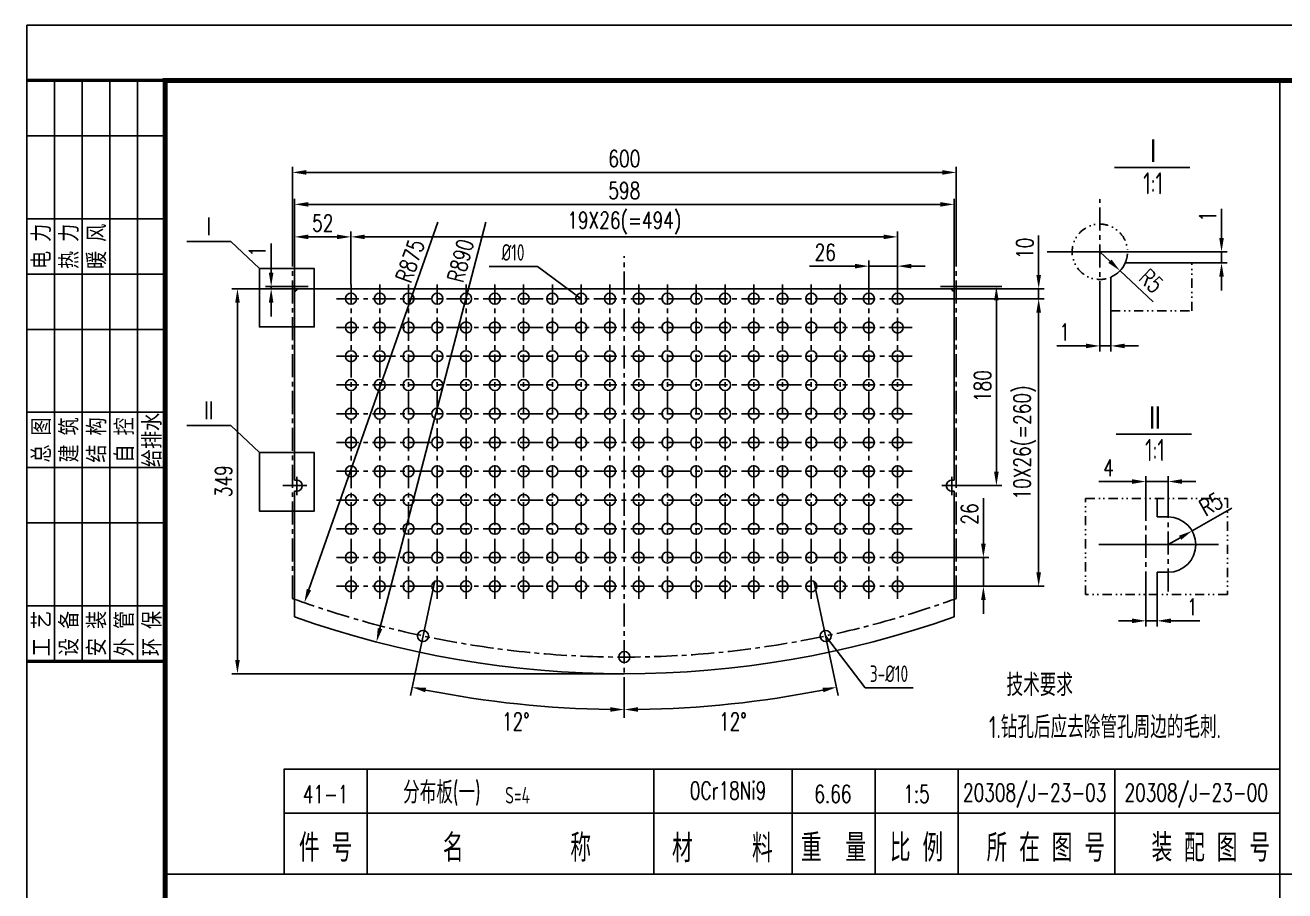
# Model space of a CAD drawing. Extents: x -28112 to -2231, y -2720 to 15724.
# Drawn here: x -28112 to -24697, y 3842 to 6190 of the extents above; entities that cross this region are included whole.
import ezdxf
from ezdxf.enums import TextEntityAlignment as Align

# ---------------------------------------------------------------- set-up
doc = ezdxf.new("R2010")
doc.units = 0
doc.header["$LTSCALE"] = 250
doc.header["$MEASUREMENT"] = 0
doc.linetypes.add('CENTER', pattern=[2, 1.25, -0.25, 0.25, -0.25])
doc.linetypes.add('DIVIDE', pattern=[1.25, 0.5, -0.25, 0, -0.25, 0, -0.25])
doc.layers.get('0').update_dxf_attribs({"linetype": 'CONTINUOUS'})
doc.layers.get('DEFPOINTS').update_dxf_attribs({"linetype": 'CONTINUOUS'})
doc.layers.add('1', color=7, linetype='CONTINUOUS')
doc.layers.add('2', color=1, linetype='CONTINUOUS')
doc.styles.add('HZ', font='isocp.shx', dxfattribs={"width": 0.75, "bigfont": 'hztxt.shx'})
doc.styles.add('HZ1', font='romans.shx', dxfattribs={"width": 0.7, "bigfont": 'hz1.shx'})
doc.styles.get("Standard").update_dxf_attribs({"font": 'txt.shx', "width": 0.75})
doc.styles.add('STYLE1', font='SimSun.ttf', dxfattribs={"width": 0.8})
doc.dimstyles.new('STANDARD$0', dxfattribs={"dimscale": 15, "dimtxt": 3, "dimasz": 2.5, "dimexe": 1, "dimexo": 0, "dimgap": 1, "dimtad": 1, "dimdec": 0, "dimzin": 0, "dimdsep": 46, "dimtxsty": 'Standard', "dimcen": 0.09, "dimclrd": 7, "dimclre": 7, "dimclrt": 7, "dimadec": 0, "dimazin": 0, "dimtfac": 1, "dimtdec": 0, "dimtmove": 0, "dimatfit": 2, "dimfxl": 0, "dimtolj": 1, "dimtzin": 0, "dimarcsym": 0})
doc.dimstyles.new('STANDARD$2', dxfattribs={"dimscale": 15, "dimtxt": 3.2, "dimasz": 2.5, "dimexe": 1.5, "dimexo": 0, "dimgap": 1.2, "dimtad": 2, "dimtih": 1, "dimtoh": 1, "dimdec": 0, "dimzin": 0, "dimdsep": 46, "dimtxsty": 'HZ1', "dimcen": 0, "dimclrd": 7, "dimclre": 7, "dimclrt": 7, "dimadec": 0, "dimazin": 0, "dimtfac": 1.6, "dimtdec": 0, "dimtmove": 0, "dimatfit": 0, "dimfxl": 0, "dimtolj": 1, "dimtzin": 0, "dimarcsym": 0})
doc.dimstyles.new('STANDARD$4', dxfattribs={"dimscale": 15, "dimtxt": 3, "dimasz": 2.5, "dimexe": 1, "dimexo": 0, "dimgap": 1, "dimtad": 1, "dimdec": 0, "dimzin": 0, "dimdsep": 46, "dimtxsty": 'Standard', "dimcen": 0.09, "dimclrd": 7, "dimclre": 7, "dimclrt": 7, "dimadec": 0, "dimazin": 0, "dimtfac": 1, "dimtdec": 0, "dimtmove": 0, "dimatfit": 2, "dimfxl": 0, "dimtolj": 1, "dimtzin": 0, "dimarcsym": 0})

# ---------------------------------------------------------------- blocks, each defined once
blk = doc.blocks.new('TJ4')
for p, q in [((-2000, -10500), (-2000, 0)), ((-1500, -10500), (-1500, 0)), ((-1000, -10500), (-1000, 0)), ((-500, -10500), (-500, 0)), ((0, -1000), (-2500, -1000)), ((0, -2500), (-2500, -2500)), ((0, -3500), (-2500, -3500)), ((0, -4500), (-2500, -4500)), ((0, -6000), (-2500, -6000)), ((0, -7000), (-2500, -7000)), ((0, -8000), (-2500, -8000)), ((0, -9500), (-2500, -9500))]:
    blk.add_line(p, q)
at = {"const_width": 60}
for points in [[(0, 0), (-2500, 0)], [(0, -10500), (-2500, -10500)]]:
    blk.add_lwpolyline(points, dxfattribs=at)
at = {"style": 'STYLE1', "width": 0.8}
for s, p in [('电 力', (-2250, -3000)), ('热 力', (-1750, -3000)), ('暖 风', (-1250, -3000)), ('总 图', (-2250, -6500)), ('建 筑', (-1750, -6500)), ('结 构', (-1250, -6500)), ('自 控', (-750, -6500)), ('给排水', (-250, -6500)), ('工 艺', (-2250, -10000)), ('设 备', (-1750, -10000)), ('安 装', (-1250, -10000)), ('外 管', (-750, -10000)), ('环 保', (-250, -10000))]:
    blk.add_text(s, height=300, rotation=90, dxfattribs=at).set_placement(p, align=Align.MIDDLE)
blk = doc.blocks.new('*D244')
at = {"color": 7, "linetype": 'ByBlock'}
for p, q in [((-17934.2, 882.6), (-18111.8, 882.6)), ((-18096.8, -123.9), (-18096.8, 845.1)), ((-17047.9, -161.4), (-18111.8, -161.4))]:
    blk.add_line(p, q, dxfattribs=at)
for points in [[(-18103, 845.1), (-18090.5, 845.1), (-18096.8, 882.6)], [(-18103, -123.9), (-18090.5, -123.9), (-18096.8, -161.4)]]:
    blk.add_solid(points, dxfattribs=at)
at = {"layer": 'DEFPOINTS', "color": 0, "linetype": 'ByBlock'}
for p in [(-18096.8, 882.6), (-17934.2, 882.6), (-17047.9, -161.4)]:
    blk.add_point(p, dxfattribs=at)
at = {"color": 7, "linetype": 'ByBlock', "insert": (-18134.3, 360.6), "char_height": 45, "attachment_point": 5, "rotation": 90}
blk.add_mtext('\\A1;349', dxfattribs=at)
blk = doc.blocks.new('*D245')
at = {"color": 7, "linetype": 'ByBlock'}
for p, q in [((-27321.9, 5442.7), (-27321.9, 5694.3)), ((-27284.4, 5679.3), (-25571.4, 5679.3)), ((-25533.9, 5442.7), (-25533.9, 5694.3))]:
    blk.add_line(p, q, dxfattribs=at)
for points in [[(-27284.4, 5685.5), (-27284.4, 5673), (-27321.9, 5679.3)], [(-25571.4, 5685.5), (-25571.4, 5673), (-25533.9, 5679.3)]]:
    blk.add_solid(points, dxfattribs=at)
at = {"layer": 'DEFPOINTS', "color": 0, "linetype": 'ByBlock'}
for p in [(-25533.9, 5679.3), (-27321.9, 5442.7), (-25533.9, 5442.7)]:
    blk.add_point(p, dxfattribs=at)
at = {"color": 7, "linetype": 'ByBlock', "insert": (-26427.9, 5716.8), "char_height": 45, "attachment_point": 5}
blk.add_mtext('\\A1;598', dxfattribs=at)
blk = doc.blocks.new('*D246')
at = {"color": 7, "linetype": 'ByBlock'}
for p, q in [((-27327.9, 5522.4), (-27327.9, 5781)), ((-25527.9, 5522.4), (-25527.9, 5781)), ((-27290.4, 5766), (-25565.4, 5766))]:
    blk.add_line(p, q, dxfattribs=at)
for points in [[(-27290.4, 5772.2), (-27290.4, 5759.7), (-27327.9, 5766)], [(-25565.4, 5772.2), (-25565.4, 5759.7), (-25527.9, 5766)]]:
    blk.add_solid(points, dxfattribs=at)
at = {"layer": 'DEFPOINTS', "color": 0, "linetype": 'ByBlock'}
for p in [(-25527.9, 5766), (-27327.9, 5522.4), (-25527.9, 5522.4)]:
    blk.add_point(p, dxfattribs=at)
at = {"color": 7, "linetype": 'ByBlock', "insert": (-26427.9, 5803.5), "char_height": 45, "attachment_point": 5}
blk.add_mtext('\\A1;600', dxfattribs=at)
blk = doc.blocks.new('*D247')
at = {"color": 7, "linetype": 'ByBlock'}
for p, q in [((-18005.4, 926.1), (-18005.4, 1004.9)), ((-17976.5, 888.6), (-18020.4, 888.6)), ((-18005.4, 882.6), (-18005.4, 888.6)), ((-17934.2, 882.6), (-18020.4, 882.6)), ((-18005.4, 845.1), (-18005.4, 807.6))]:
    blk.add_line(p, q, dxfattribs=at)
for points in [[(-18011.7, 926.1), (-17999.2, 926.1), (-18005.4, 888.6)], [(-18011.7, 845.1), (-17999.2, 845.1), (-18005.4, 882.6)]]:
    blk.add_solid(points, dxfattribs=at)
at = {"layer": 'DEFPOINTS', "color": 0, "linetype": 'ByBlock'}
for p in [(-18005.4, 888.6), (-17976.5, 888.6), (-17934.2, 882.6)]:
    blk.add_point(p, dxfattribs=at)
at = {"color": 7, "linetype": 'ByBlock', "insert": (-18042.9, 984.3), "char_height": 45, "attachment_point": 5, "rotation": 90}
blk.add_mtext('\\A1;1', dxfattribs=at)
blk = doc.blocks.new('*D248')
at = {"color": 7, "linetype": 'ByBlock'}
for p, q in [((-25364, 5512.7), (-25364, 5619.6)), ((-25601.2, 5475.2), (-25349, 5475.2)), ((-25364, 5448.2), (-25364, 5475.2)), ((-25707.4, 5448.2), (-25349, 5448.2)), ((-25364, 5410.7), (-25364, 5373.2))]:
    blk.add_line(p, q, dxfattribs=at)
for points in [[(-25370.2, 5512.7), (-25357.7, 5512.7), (-25364, 5475.2)], [(-25370.2, 5410.7), (-25357.7, 5410.7), (-25364, 5448.2)]]:
    blk.add_solid(points, dxfattribs=at)
at = {"layer": 'DEFPOINTS', "color": 0, "linetype": 'ByBlock'}
for p in [(-25601.2, 5475.2), (-25364, 5475.2), (-25707.4, 5448.2)]:
    blk.add_point(p, dxfattribs=at)
at = {"color": 7, "linetype": 'ByBlock', "insert": (-25401.5, 5584.9), "char_height": 45, "attachment_point": 5, "rotation": 90}
blk.add_mtext('\\A1;10', dxfattribs=at)
blk = doc.blocks.new('*D249')
at = {"color": 7, "linetype": 'ByBlock'}
for p, q in [((-25707.4, 5448.2), (-25349, 5448.2)), ((-25364, 5410.7), (-25364, 4705.7)), ((-25707.4, 4668.2), (-25349, 4668.2))]:
    blk.add_line(p, q, dxfattribs=at)
for points in [[(-25370.2, 5410.7), (-25357.7, 5410.7), (-25364, 5448.2)], [(-25370.2, 4705.7), (-25357.7, 4705.7), (-25364, 4668.2)]]:
    blk.add_solid(points, dxfattribs=at)
at = {"layer": 'DEFPOINTS', "color": 0, "linetype": 'ByBlock'}
for p in [(-25707.4, 5448.2), (-25707.4, 4668.2), (-25364, 4668.2)]:
    blk.add_point(p, dxfattribs=at)
at = {"color": 7, "linetype": 'ByBlock', "insert": (-25401.5, 5058.2), "char_height": 45, "attachment_point": 5, "rotation": 90}
blk.add_mtext('\\A1;10X26(=260)', dxfattribs=at)
blk = doc.blocks.new('*D250')
at = {"color": 7, "linetype": 'ByBlock'}
for p, q in [((-25454.3, 4758.9), (-25454.3, 4882.7)), ((-25647.9, 4721.4), (-25439.3, 4721.4)), ((-25454.3, 4643.4), (-25454.3, 4721.4)), ((-25647.9, 4643.4), (-25439.3, 4643.4)), ((-25454.3, 4605.9), (-25454.3, 4568.4))]:
    blk.add_line(p, q, dxfattribs=at)
for points in [[(-25460.5, 4758.9), (-25448, 4758.9), (-25454.3, 4721.4)], [(-25460.5, 4605.9), (-25448, 4605.9), (-25454.3, 4643.4)]]:
    blk.add_solid(points, dxfattribs=at)
at = {"layer": 'DEFPOINTS', "color": 0, "linetype": 'ByBlock'}
for p in [(-25647.9, 4721.4), (-25454.3, 4721.4), (-25647.9, 4643.4)]:
    blk.add_point(p, dxfattribs=at)
at = {"color": 7, "linetype": 'ByBlock', "insert": (-25491.8, 4839.6), "char_height": 45, "attachment_point": 5, "rotation": 90}
blk.add_mtext('\\A1;26', dxfattribs=at)
blk = doc.blocks.new('*D251')
at = {"color": 7, "linetype": 'ByBlock'}
for p, q in [((-27168.9, 5462.4), (-27168.9, 5606.1)), ((-25687, 5462.4), (-25687, 5606.1)), ((-27131.4, 5591.1), (-25724.5, 5591.1))]:
    blk.add_line(p, q, dxfattribs=at)
for points in [[(-27131.4, 5597.4), (-27131.4, 5584.9), (-27168.9, 5591.1)], [(-25724.5, 5597.4), (-25724.5, 5584.9), (-25687, 5591.1)]]:
    blk.add_solid(points, dxfattribs=at)
at = {"layer": 'DEFPOINTS', "color": 0, "linetype": 'ByBlock'}
for p in [(-25687, 5591.1), (-27168.9, 5462.4), (-25687, 5462.4)]:
    blk.add_point(p, dxfattribs=at)
at = {"color": 7, "linetype": 'ByBlock', "insert": (-26427.9, 5628.6), "char_height": 45, "attachment_point": 5}
blk.add_mtext('\\A1;19X26(=494)', dxfattribs=at)
blk = doc.blocks.new('*D252')
at = {"color": 7, "linetype": 'ByBlock'}
for p, q in [((-16384.9, 894.6), (-16384.9, 958.9)), ((-16307.1, 894.6), (-16307.1, 958.9)), ((-16422.4, 943.9), (-16546.2, 943.9)), ((-16307.1, 943.9), (-16384.9, 943.9)), ((-16269.6, 943.9), (-16232.1, 943.9))]:
    blk.add_line(p, q, dxfattribs=at)
for points in [[(-16422.4, 950.2), (-16422.4, 937.7), (-16384.9, 943.9)], [(-16269.6, 950.2), (-16269.6, 937.7), (-16307.1, 943.9)]]:
    blk.add_solid(points, dxfattribs=at)
at = {"layer": 'DEFPOINTS', "color": 0, "linetype": 'ByBlock'}
for p in [(-16384.9, 943.9), (-16384.9, 894.6), (-16307.1, 894.6)]:
    blk.add_point(p, dxfattribs=at)
at = {"color": 7, "linetype": 'ByBlock', "insert": (-16503.1, 981.4), "char_height": 45, "attachment_point": 5}
blk.add_mtext('\\A1;26', dxfattribs=at)
blk = doc.blocks.new('*D253')
at = {"color": 7, "linetype": 'ByBlock'}
for p, q in [((-27321.9, 5442.7), (-27321.9, 5606.1)), ((-27168.9, 5462.4), (-27168.9, 5606.1)), ((-27206.4, 5591.1), (-27284.4, 5591.1))]:
    blk.add_line(p, q, dxfattribs=at)
for points in [[(-27284.4, 5597.4), (-27284.4, 5584.9), (-27321.9, 5591.1)], [(-27206.4, 5597.4), (-27206.4, 5584.9), (-27168.9, 5591.1)]]:
    blk.add_solid(points, dxfattribs=at)
at = {"layer": 'DEFPOINTS', "color": 0, "linetype": 'ByBlock'}
for p in [(-27321.9, 5591.1), (-27321.9, 5442.7), (-27168.9, 5462.4)]:
    blk.add_point(p, dxfattribs=at)
at = {"color": 7, "linetype": 'ByBlock', "insert": (-27245.4, 5628.6), "char_height": 45, "attachment_point": 5}
blk.add_mtext('\\A1;52', dxfattribs=at)
blk = doc.blocks.new('*D254')
at = {"color": 7, "linetype": 'ByBlock'}
for p, q in [((-17618, -173.4), (-17628, -220.2)), ((-17047.9, -233.4), (-17047.9, -281.2))]:
    blk.add_line(p, q, dxfattribs=at)
blk.add_arc((-17047.9, 2508.6), 2767.3, 258.7764, 269.2236, dxfattribs=at)
for points in [[(-17587.8, -211.9), (-17585.3, -199.6), (-17623.3, -198.2)], [(-17085.4, -252.2), (-17085.5, -264.7), (-17047.9, -258.7)]]:
    blk.add_solid(points, dxfattribs=at)
at = {"layer": 'DEFPOINTS', "color": 0, "linetype": 'ByBlock'}
for p in [(-17047.9, 971), (-17561.9, 90.6), (-17618, -173.4), (-17433.1, -231.7), (-17047.9, -233.4)]:
    blk.add_point(p, dxfattribs=at)
at = {"color": 7, "linetype": 'ByBlock', "insert": (-17342.2, -291.5), "char_height": 48, "attachment_point": 5, "style": 'HZ1'}
blk.add_mtext('\\A1;12°', dxfattribs=at)
blk = doc.blocks.new('*D255')
at = {"color": 7, "linetype": 'ByBlock'}
for p, q in [((-16477.8, -173.4), (-16467.9, -220.2)), ((-17047.9, -233.4), (-17047.9, -281.2))]:
    blk.add_line(p, q, dxfattribs=at)
blk.add_arc((-17047.9, 2508.6), 2767.3, 270.7764, 281.2236, dxfattribs=at)
for points in [[(-16510.6, -199.6), (-16508.1, -211.9), (-16472.6, -198.2)], [(-17010.4, -264.7), (-17010.5, -252.2), (-17047.9, -258.7)]]:
    blk.add_solid(points, dxfattribs=at)
at = {"layer": 'DEFPOINTS', "color": 0, "linetype": 'ByBlock'}
for p in [(-17047.9, 971), (-16534, 90.6), (-16477.8, -173.4), (-17047.9, -233.4), (-16854.9, -251.9)]:
    blk.add_point(p, dxfattribs=at)
at = {"color": 7, "linetype": 'ByBlock', "insert": (-16753.6, -291.5), "char_height": 48, "attachment_point": 5, "style": 'HZ1'}
blk.add_mtext('\\A1;12°', dxfattribs=at)
blk = doc.blocks.new('*D256')
at = {"color": 7, "linetype": 'ByBlock'}
for p, q in [((-17947.9, -1304.2), (-17947.9, -1432)), ((-17917.9, -1322.2), (-17917.9, -1432)), ((-17985.4, -1417), (-18064.2, -1417)), ((-17917.9, -1417), (-17947.9, -1417)), ((-17880.4, -1417), (-17842.9, -1417))]:
    blk.add_line(p, q, dxfattribs=at)
for points in [[(-17985.4, -1410.8), (-17985.4, -1423.3), (-17947.9, -1417)], [(-17880.4, -1410.8), (-17880.4, -1423.3), (-17917.9, -1417)]]:
    blk.add_solid(points, dxfattribs=at)
at = {"layer": 'DEFPOINTS', "color": 0, "linetype": 'ByBlock'}
for p in [(-17947.9, -1304.2), (-17917.9, -1322.2), (-17947.9, -1417)]:
    blk.add_point(p, dxfattribs=at)
at = {"color": 7, "linetype": 'ByBlock', "insert": (-18043.6, -1379.5), "char_height": 45, "attachment_point": 5}
blk.add_mtext('\\A1;1', dxfattribs=at)
blk = doc.blocks.new('*D257')
at = {"color": 7, "linetype": 'ByBlock'}
for p, q in [((-17618.1, -1124.2), (-17618.1, -1045.5)), ((-17805.4, -1161.7), (-17603.1, -1161.7)), ((-17698.5, -1191.7), (-17603.1, -1191.7)), ((-17618.1, -1191.7), (-17618.1, -1161.7)), ((-17618.1, -1229.2), (-17618.1, -1266.7))]:
    blk.add_line(p, q, dxfattribs=at)
for points in [[(-17624.4, -1124.2), (-17611.9, -1124.2), (-17618.1, -1161.7)], [(-17624.4, -1229.2), (-17611.9, -1229.2), (-17618.1, -1191.7)]]:
    blk.add_solid(points, dxfattribs=at)
at = {"layer": 'DEFPOINTS', "color": 0, "linetype": 'ByBlock'}
for p in [(-17805.4, -1161.7), (-17698.5, -1191.7), (-17618.1, -1161.7)]:
    blk.add_point(p, dxfattribs=at)
at = {"color": 7, "linetype": 'ByBlock', "insert": (-17655.6, -1066.1), "char_height": 45, "attachment_point": 5, "rotation": 90}
blk.add_mtext('\\A1;1', dxfattribs=at)
blk = doc.blocks.new('*D258')
at = {"color": 7, "linetype": 'ByBlock'}
for p, q in [((-17947.9, -1161.7), (-17920.6, -1187.4)), ((-17893.3, -1213.1), (-17803.1, -1297.8))]:
    blk.add_line(p, q, dxfattribs=at)
blk.add_solid([(-17916.3, -1182.8), (-17924.9, -1191.9), (-17893.3, -1213.1)], dxfattribs=at)
at = {"layer": 'DEFPOINTS', "color": 0, "linetype": 'ByBlock'}
for p in [(-17947.9, -1161.7), (-17893.3, -1213.1)]:
    blk.add_point(p, dxfattribs=at)
at = {"color": 7, "linetype": 'ByBlock', "insert": (-17808.8, -1240.9), "char_height": 45, "attachment_point": 5, "rotation": 316.7851}
blk.add_mtext('\\A1;R5', dxfattribs=at)
blk = doc.blocks.new('*D259')
at = {"color": 7, "linetype": 'ByBlock'}
for p, q in [((-16651.5, -1368), (-16651.5, -1454.1)), ((-16621.5, -1368), (-16621.5, -1454.1)), ((-16689, -1439.1), (-16726.5, -1439.1)), ((-16651.5, -1439.1), (-16621.5, -1439.1)), ((-16584, -1439.1), (-16505.3, -1439.1))]:
    blk.add_line(p, q, dxfattribs=at)
for points in [[(-16689, -1432.8), (-16689, -1445.3), (-16651.5, -1439.1)], [(-16584, -1432.8), (-16584, -1445.3), (-16621.5, -1439.1)]]:
    blk.add_solid(points, dxfattribs=at)
at = {"layer": 'DEFPOINTS', "color": 0, "linetype": 'ByBlock'}
for p in [(-16651.5, -1368), (-16621.5, -1368), (-16621.5, -1439.1)]:
    blk.add_point(p, dxfattribs=at)
at = {"color": 7, "linetype": 'ByBlock', "insert": (-16525.9, -1401.6), "char_height": 45, "attachment_point": 5}
blk.add_mtext('\\A1;1', dxfattribs=at)
blk = doc.blocks.new('*D260')
at = {"color": 7, "linetype": 'ByBlock'}
for p, q in [((-16651.5, -1107.2), (-16651.5, -1046.3)), ((-16591.5, -1114.8), (-16591.5, -1046.3)), ((-16689, -1061.3), (-16779, -1061.3)), ((-16591.5, -1061.3), (-16651.5, -1061.3)), ((-16554, -1061.3), (-16516.5, -1061.3))]:
    blk.add_line(p, q, dxfattribs=at)
for points in [[(-16689, -1055), (-16689, -1067.5), (-16651.5, -1061.3)], [(-16554, -1055), (-16554, -1067.5), (-16591.5, -1061.3)]]:
    blk.add_solid(points, dxfattribs=at)
at = {"layer": 'DEFPOINTS', "color": 0, "linetype": 'ByBlock'}
for p in [(-16651.5, -1061.3), (-16651.5, -1107.2), (-16591.5, -1114.8)]:
    blk.add_point(p, dxfattribs=at)
at = {"color": 7, "linetype": 'ByBlock', "insert": (-16752.8, -1023.8), "char_height": 45, "attachment_point": 5}
blk.add_mtext('\\A1;4', dxfattribs=at)
blk = doc.blocks.new('*D261')
at = {"color": 7, "linetype": 'ByBlock'}
for p, q in [((-16526.4, -1195), (-16419, -1133.6)), ((-16591.5, -1232.3), (-16559, -1213.7))]:
    blk.add_line(p, q, dxfattribs=at)
blk.add_solid([(-16562.1, -1208.2), (-16555.8, -1219.1), (-16526.4, -1195)], dxfattribs=at)
at = {"layer": 'DEFPOINTS', "color": 0, "linetype": 'ByBlock'}
for p in [(-16526.4, -1195), (-16591.5, -1232.3)]:
    blk.add_point(p, dxfattribs=at)
at = {"color": 7, "linetype": 'ByBlock', "insert": (-16475, -1122.5), "char_height": 45, "attachment_point": 5, "rotation": 29.7759}
blk.add_mtext('\\A1;R5', dxfattribs=at)
blk = doc.blocks.new('*D269')
at = {"color": 7, "linetype": 'ByBlock'}
for p, q in [((-25558.9, 5481.2), (-25463.6, 5481.2)), ((-25478.6, 5443.7), (-25478.6, 4978.7)), ((-25561.8, 4941.2), (-25463.6, 4941.2))]:
    blk.add_line(p, q, dxfattribs=at)
for points in [[(-25484.9, 5443.7), (-25472.4, 5443.7), (-25478.6, 5481.2)], [(-25484.9, 4978.7), (-25472.4, 4978.7), (-25478.6, 4941.2)]]:
    blk.add_solid(points, dxfattribs=at)
at = {"layer": 'DEFPOINTS', "color": 0, "linetype": 'ByBlock'}
for p in [(-25558.9, 5481.2), (-25561.8, 4941.2), (-25478.6, 4941.2)]:
    blk.add_point(p, dxfattribs=at)
at = {"color": 7, "linetype": 'ByBlock', "insert": (-25516.1, 5211.2), "char_height": 45, "attachment_point": 5, "rotation": 90}
blk.add_mtext('\\A1;180', dxfattribs=at)

msp = doc.modelspace()

# ---------------------------------------------------------------- linework, layer by layer
for p, q in [((-28107.3, 6190.1), (-28107.3, -2719.9)), ((-15492.3, 6190.1), (-28107.3, 6190.1))]:
    msp.add_line(p, q)
at = {"color": 7, "linetype": 'ByBlock'}
for p, q in [((-26993.4, 5656.2), (-27342.5, 4659.1)), ((-26863.2, 5656.2), (-27149.9, 4553.5))]:
    msp.add_line(p, q, dxfattribs=at)
at = {"const_width": 13.5}
msp.add_lwpolyline([(-15642.3, -2569.9), (-15642.3, 6040.1), (-27732.3, 6040.1), (-27732.3, -2569.9)], dxfattribs=at)
at = {"color": 7, "linetype": 'ByBlock'}
for points in [[(-27348.4, 4661.2), (-27336.6, 4657), (-27354.9, 4623.7)], [(-27155.9, 4555), (-27143.8, 4551.9), (-27159.3, 4517.2)]]:
    msp.add_solid(points, dxfattribs=at)
at = {"layer": '1', "color": 1}
for p, q in [((-24709.8, 6040.1), (-24709.8, -2569.9)), ((-25129.3, 5545.5), (-24948.6, 5545.5)), ((-25168.1, 5414.9), (-25168.1, 5506.7)), ((-27381.4, 4956.2), (-27381.4, 5467.5)), ((-27373.7, 5475.2), (-25601.2, 5475.2)), ((-25593.4, 4956.2), (-25593.4, 5467.5)), ((-27381.4, 5406.2), (-27381.4, 4956.2)), ((-25593.4, 5406.2), (-25593.4, 4956.2)), ((-27381.4, 4956.2), (-27375.4, 4956.2)), ((-25593.4, 4956.2), (-25599.4, 4956.2)), ((-27381.4, 4585.4), (-27381.4, 4926.2)), ((-27381.4, 4926.2), (-27375.4, 4926.2)), ((-27381.4, 4926.2), (-27381.4, 4585.4)), ((-25593.4, 4926.2), (-25599.4, 4926.2)), ((-25593.4, 4926.2), (-25593.4, 4585.4)), ((-25593.4, 4585.4), (-25593.4, 4926.2)), ((-25043, 4856.3), (-25043, 4906.4)), ((-25043, 4906.4), (-25043, 4856.3)), ((-25043, 4856.3), (-25013, 4856.3)), ((-25043, 4706.3), (-25013, 4706.3)), ((-25043, 4706.3), (-25043, 4645.7)), ((-25043, 4645.7), (-25043, 4706.3)), ((-27732.3, 3887.6), (-18664.8, 3887.6))]:
    msp.add_line(p, q, dxfattribs=at)
at = {"layer": '1', "color": 0, "linetype": 'CENTER', "ltscale": 0.2}
for p, q in [((-25198.1, 5432.9), (-25198.1, 5718)), ((-27387.4, 4635.4), (-27387.4, 5547.2)), ((-26487.4, 4359.2), (-26487.4, 5563.6)), ((-25587.4, 4635.4), (-25587.4, 5547.2)), ((-27228.4, 4634.3), (-27228.4, 5487.2)), ((-27150.4, 4634.3), (-27150.4, 5487.2)), ((-27072.4, 4634.3), (-27072.4, 5487.2)), ((-26994.4, 4634.3), (-26994.4, 5487.2)), ((-26916.4, 4634.3), (-26916.4, 5487.2)), ((-26838.4, 4634.3), (-26838.4, 5487.2)), ((-26760.4, 4634.3), (-26760.4, 5487.2)), ((-26682.4, 4634.3), (-26682.4, 5487.2)), ((-26604.4, 4634.3), (-26604.4, 5487.2)), ((-26526.4, 4634.3), (-26526.4, 5487.2)), ((-26448.4, 4634.3), (-26448.4, 5487.2)), ((-26370.4, 4634.3), (-26370.4, 5487.2)), ((-26292.4, 4634.3), (-26292.4, 5487.2)), ((-26214.4, 4634.3), (-26214.4, 5487.2)), ((-26136.4, 4634.3), (-26136.4, 5487.2)), ((-26058.4, 4634.3), (-26058.4, 5487.2)), ((-25980.4, 4634.3), (-25980.4, 5487.2)), ((-25902.4, 4634.3), (-25902.4, 5487.2)), ((-25824.4, 4634.3), (-25824.4, 5487.2)), ((-25746.4, 4634.3), (-25746.4, 5487.2)), ((-25707.4, 5448.2), (-27267.4, 5448.2)), ((-25707.4, 5370.2), (-27267.4, 5370.2)), ((-25707.4, 5292.2), (-27267.4, 5292.2)), ((-25707.4, 5214.2), (-27267.4, 5214.2)), ((-25707.4, 5136.2), (-27267.4, 5136.2)), ((-25707.4, 5058.2), (-27267.4, 5058.2)), ((-27375.4, 4915.8), (-27375.4, 4964.7)), ((-25707.4, 4980.2), (-27267.4, 4980.2)), ((-25599.4, 4915.8), (-25599.4, 4964.7)), ((-25707.4, 4902.2), (-27267.4, 4902.2)), ((-25073, 4645.7), (-25073, 4906.4)), ((-25013, 4654), (-25013, 4898.8)), ((-25707.4, 4824.2), (-27267.4, 4824.2)), ((-25707.4, 4746.2), (-27267.4, 4746.2)), ((-25707.4, 4668.2), (-27267.4, 4668.2))]:
    msp.add_line(p, q, dxfattribs=at)
at = {"layer": '1', "color": 0}
for p, q in [((-27673.9, 5603.5), (-27553.9, 5603.5)), ((-27553.9, 5603.5), (-27476.7, 5530.1)), ((-25340.6, 5575.5), (-25055.5, 5575.5)), ((-26853.4, 5535.5), (-26723.1, 5535.5)), ((-26604.4, 5448.2), (-26723.1, 5535.5)), ((-27415.9, 5481.2), (-27344.9, 5481.2)), ((-25558.9, 5481.2), (-25630, 5481.2)), ((-27673.9, 5104), (-27553.9, 5104)), ((-27553.9, 5104), (-27476.7, 5030.7)), ((-27413, 4941.2), (-27348.2, 4941.2)), ((-25561.8, 4941.2), (-25626.7, 4941.2)), ((-25201, 4781.3), (-24876.7, 4781.3)), ((-27057.5, 4419.2), (-27001.4, 4683.2)), ((-25917.3, 4419.2), (-25973.5, 4683.2)), ((-25941.7, 4533.6), (-25834.1, 4392.9)), ((-25834.1, 4392.9), (-25703.9, 4392.9))]:
    msp.add_line(p, q, dxfattribs=at)
at = {"layer": '1', "color": 0, "linetype": 'DIVIDE', "ltscale": 0.2}
for p, q in [((-24948.6, 5414.9), (-24948.6, 5545.5)), ((-25168.1, 5414.9), (-24948.6, 5414.9))]:
    msp.add_line(p, q, dxfattribs=at)
at = {"layer": '1'}
for p, q in [((-27184.8, 3887.6), (-27184.8, 4172.7)), ((-26407.7, 3887.6), (-26407.7, 4172.7)), ((-26032.7, 3887.6), (-26032.7, 4172.7)), ((-25807.7, 3887.6), (-25807.7, 4172.7)), ((-25582.7, 3887.6), (-25582.7, 4172.7)), ((-25157.1, 3887.6), (-25157.1, 4172.7))]:
    msp.add_line(p, q, dxfattribs=at)
at = {"layer": '1', "color": 0}
for points in [[(-27476.7, 5530.1), (-27328.1, 5530.1), (-27328.1, 5371.9), (-27476.7, 5371.9)], [(-27476.7, 5030.7), (-27328.1, 5030.7), (-27328.1, 4872.4), (-27476.7, 4872.4)]]:
    msp.add_lwpolyline(points, close=True, dxfattribs=at)
at = {"layer": '1', "color": 0, "linetype": 'DIVIDE', "ltscale": 0.2}
msp.add_lwpolyline([(-25237, 4906.4), (-24852.4, 4906.4), (-24852.4, 4645.7), (-25237, 4645.7)], close=True, dxfattribs=at)
at = {"layer": '1', "color": 1}
for centre in [(-27228.4, 5448.2), (-27150.4, 5448.2), (-27072.4, 5448.2), (-26994.4, 5448.2), (-26916.4, 5448.2), (-26838.4, 5448.2), (-26760.4, 5448.2), (-26682.4, 5448.2), (-26604.4, 5448.2), (-26526.4, 5448.2), (-26448.4, 5448.2), (-26370.4, 5448.2), (-26292.4, 5448.2), (-26214.4, 5448.2), (-26136.4, 5448.2), (-26058.4, 5448.2), (-25980.4, 5448.2), (-25902.4, 5448.2), (-25824.4, 5448.2), (-25746.4, 5448.2), (-27228.4, 5370.2), (-27150.4, 5370.2), (-27072.4, 5370.2), (-26994.4, 5370.2), (-26916.4, 5370.2), (-26838.4, 5370.2), (-26760.4, 5370.2), (-26682.4, 5370.2), (-26604.4, 5370.2), (-26526.4, 5370.2), (-26448.4, 5370.2), (-26370.4, 5370.2), (-26292.4, 5370.2), (-26214.4, 5370.2), (-26136.4, 5370.2), (-26058.4, 5370.2), (-25980.4, 5370.2), (-25902.4, 5370.2), (-25824.4, 5370.2), (-25746.4, 5370.2), (-27228.4, 5292.2), (-27150.4, 5292.2), (-27072.4, 5292.2), (-26994.4, 5292.2), (-26916.4, 5292.2), (-26838.4, 5292.2), (-26760.4, 5292.2), (-26682.4, 5292.2), (-26604.4, 5292.2), (-26526.4, 5292.2), (-26448.4, 5292.2), (-26370.4, 5292.2), (-26292.4, 5292.2), (-26214.4, 5292.2), (-26136.4, 5292.2), (-26058.4, 5292.2), (-25980.4, 5292.2), (-25902.4, 5292.2), (-25824.4, 5292.2), (-25746.4, 5292.2), (-27228.4, 5214.2), (-27150.4, 5214.2), (-27072.4, 5214.2), (-26994.4, 5214.2), (-26916.4, 5214.2), (-26838.4, 5214.2), (-26760.4, 5214.2), (-26682.4, 5214.2), (-26604.4, 5214.2), (-26526.4, 5214.2), (-26448.4, 5214.2), (-26370.4, 5214.2), (-26292.4, 5214.2), (-26214.4, 5214.2), (-26136.4, 5214.2), (-26058.4, 5214.2), (-25980.4, 5214.2), (-25902.4, 5214.2), (-25824.4, 5214.2), (-25746.4, 5214.2), (-27228.4, 5136.2), (-27150.4, 5136.2), (-27072.4, 5136.2), (-26994.4, 5136.2), (-26916.4, 5136.2), (-26838.4, 5136.2), (-26760.4, 5136.2), (-26682.4, 5136.2), (-26604.4, 5136.2), (-26526.4, 5136.2), (-26448.4, 5136.2), (-26370.4, 5136.2), (-26292.4, 5136.2), (-26214.4, 5136.2), (-26136.4, 5136.2), (-26058.4, 5136.2), (-25980.4, 5136.2), (-25902.4, 5136.2), (-25824.4, 5136.2), (-25746.4, 5136.2), (-27228.4, 5058.2), (-27150.4, 5058.2), (-27072.4, 5058.2), (-26994.4, 5058.2), (-26916.4, 5058.2), (-26838.4, 5058.2), (-26760.4, 5058.2), (-26682.4, 5058.2), (-26604.4, 5058.2), (-26526.4, 5058.2), (-26448.4, 5058.2), (-26370.4, 5058.2), (-26292.4, 5058.2), (-26214.4, 5058.2), (-26136.4, 5058.2), (-26058.4, 5058.2), (-25980.4, 5058.2), (-25902.4, 5058.2), (-25824.4, 5058.2), (-25746.4, 5058.2), (-27228.4, 4980.2), (-27150.4, 4980.2), (-27072.4, 4980.2), (-26994.4, 4980.2), (-26916.4, 4980.2), (-26838.4, 4980.2), (-26760.4, 4980.2), (-26682.4, 4980.2), (-26604.4, 4980.2), (-26526.4, 4980.2), (-26448.4, 4980.2), (-26370.4, 4980.2), (-26292.4, 4980.2), (-26214.4, 4980.2), (-26136.4, 4980.2), (-26058.4, 4980.2), (-25980.4, 4980.2), (-25902.4, 4980.2), (-25824.4, 4980.2), (-25746.4, 4980.2), (-27228.4, 4902.2), (-27150.4, 4902.2), (-27072.4, 4902.2), (-26994.4, 4902.2), (-26916.4, 4902.2), (-26838.4, 4902.2), (-26760.4, 4902.2), (-26682.4, 4902.2), (-26604.4, 4902.2), (-26526.4, 4902.2), (-26448.4, 4902.2), (-26370.4, 4902.2), (-26292.4, 4902.2), (-26214.4, 4902.2), (-26136.4, 4902.2), (-26058.4, 4902.2), (-25980.4, 4902.2), (-25902.4, 4902.2), (-25824.4, 4902.2), (-25746.4, 4902.2), (-27228.4, 4824.2), (-27150.4, 4824.2), (-27072.4, 4824.2), (-26994.4, 4824.2), (-26916.4, 4824.2), (-26838.4, 4824.2), (-26760.4, 4824.2), (-26682.4, 4824.2), (-26604.4, 4824.2), (-26526.4, 4824.2), (-26448.4, 4824.2), (-26370.4, 4824.2), (-26292.4, 4824.2), (-26214.4, 4824.2), (-26136.4, 4824.2), (-26058.4, 4824.2), (-25980.4, 4824.2), (-25902.4, 4824.2), (-25824.4, 4824.2), (-25746.4, 4824.2), (-27228.4, 4746.2), (-27150.4, 4746.2), (-27072.4, 4746.2), (-26994.4, 4746.2), (-26916.4, 4746.2), (-26838.4, 4746.2), (-26760.4, 4746.2), (-26682.4, 4746.2), (-26604.4, 4746.2), (-26526.4, 4746.2), (-26448.4, 4746.2), (-26370.4, 4746.2), (-26292.4, 4746.2), (-26214.4, 4746.2), (-26136.4, 4746.2), (-26058.4, 4746.2), (-25980.4, 4746.2), (-25902.4, 4746.2), (-25824.4, 4746.2), (-25746.4, 4746.2), (-27228.4, 4668.2), (-27150.4, 4668.2), (-27072.4, 4668.2), (-26994.4, 4668.2), (-26916.4, 4668.2), (-26838.4, 4668.2), (-26760.4, 4668.2), (-26682.4, 4668.2), (-26604.4, 4668.2), (-26526.4, 4668.2), (-26448.4, 4668.2), (-26370.4, 4668.2), (-26292.4, 4668.2), (-26214.4, 4668.2), (-26136.4, 4668.2), (-26058.4, 4668.2), (-25980.4, 4668.2), (-25902.4, 4668.2), (-25824.4, 4668.2), (-25746.4, 4668.2), (-27033.2, 4533.6), (-25941.7, 4533.6), (-26487.4, 4476.2)]:
    msp.add_circle(centre, 15, dxfattribs=at)
at = {"layer": '1', "color": 0, "linetype": 'DIVIDE', "ltscale": 0.2}
msp.add_arc((-25198.1, 5575.5), 75, 336.4218, 293.5782, dxfattribs=at)
at = {"layer": '1', "color": 1}
for centre, radius, start, end in [((-25198.1, 5575.5), 75, 293.5782, 336.4218), ((-27387.4, 5481.2), 15, 293.5782, 336.4218), ((-25587.4, 5481.2), 15, 203.5782, 246.4218), ((-27375.4, 4941.2), 15, 270, 90), ((-25599.4, 4941.2), 15, 90, 270), ((-25013, 4781.3), 75, 270, 90), ((-26487.4, 7101.2), 2670, 250.4377, 289.5623)]:
    msp.add_arc(centre, radius, start, end, dxfattribs=at)
at = {"layer": '1', "color": 0, "linetype": 'CENTER', "ltscale": 0.2}
msp.add_arc((-26487.4, 7101.2), 2625, 249.949, 290.051, dxfattribs=at)
at = {"layer": '2'}
for p, q in [((-25158.6, 5804), (-24954.5, 5804)), ((-25153.7, 5080.5), (-24949.5, 5080.5)), ((-27409.8, 4172.7), (-27409.8, 3887.6)), ((-27409.8, 4172.6), (-24709.8, 4172.6)), ((-27409.8, 4172.6), (-24709.8, 4172.6)), ((-27408.2, 4172.6), (-24709.8, 4172.6)), ((-27409.8, 4052.6), (-24709.8, 4052.6))]:
    msp.add_line(p, q, dxfattribs=at)
at = {"layer": 'DEFPOINTS', "color": 0, "linetype": 'ByBlock'}
for p in [(-27354.9, 4623.7), (-27159.3, 4517.2)]:
    msp.add_point(p, dxfattribs=at)

# ---------------------------------------------------------------- block references
at = {"xscale": 0.15, "yscale": 0.15, "zscale": 0.15}
msp.add_blockref('TJ4', (-27732.3, 6040.1), dxfattribs=at)

# ---------------------------------------------------------------- texts
at = {"color": 7, "linetype": 'ByBlock', "char_height": 45, "attachment_point": 5}
for s, insert, rotation in [('\\A1;R875', (-27068.1, 5550.5), 70.7037), ('\\A1;R890', (-26931.6, 5551.2), 75.4251)]:
    msp.add_mtext(s, dxfattribs=dict(at, insert=insert, rotation=rotation))
at = {"layer": '1'}
for s, height, width, p in [('I', 60, 0.75, (-25053.7, 5819.7)), ('II', 60, 0.75, (-25048.7, 5096.2)), ('0Cr18Ni9', 48, 0.7, (-26206.1, 4090)), ('41-1', 48, 0.7, (-27297.3, 4080.2))]:
    msp.add_text(s, height=height, dxfattribs=dict(at, width=width)).set_placement(p, align=Align.CENTER)
at = {"layer": '1', "style": 'HZ', "width": 0.75}
for s, height, p in [('1:1', 60, (-25053.7, 5731.3)), ('%%C10', 45, (-26789.1, 5551.2)), ('1:1', 60, (-25048.7, 5007.7)), ('3-%%C10', 45, (-25769.9, 4408.6))]:
    msp.add_text(s, height=height, dxfattribs=at).set_placement(p, align=Align.CENTER)
at = {"layer": '1'}
for s, width, p in [('I', 0.75, (-27613.9, 5644.9)), ('II', 0.75, (-27613.9, 5145.4)), ('20308/J-23-03', 0.7, (-25374.8, 4105.1)), ('20308/J-23-00', 0.7, (-24936.8, 4105.1)), ('6.66', 0.7, (-25921.9, 4105.1)), ('1:5', 0.7, (-25695.2, 4105.1))]:
    msp.add_text(s, height=48, dxfattribs=dict(at, width=width)).set_placement(p, align=Align.MIDDLE)
at = {"layer": '1', "style": 'HZ', "width": 0.75}
for s, height, p in [('技术要求', 60, (-25451.2, 4370.6)), ('1.钻孔后应去除管孔周边的毛刺.', 60, (-25498.8, 4256.3)), ('分布板(一)', 60, (-27087.2, 4079)), ('S=4', 45, (-26810.5, 4079))]:
    msp.add_text(s, height=height, dxfattribs=at).set_placement(p)
for s, p in [('件 号', (-27297.3, 3962.6)), ('名         称', (-26778.4, 3962.6)), ('材     料', (-26221.6, 3961.2)), ('重  量', (-25920.2, 3962.6)), ('比 例', (-25695.2, 3962.6)), ('所 在 图 号', (-25344.6, 3962.6)), ('装 配 图 号', (-24897.3, 3962.6))]:
    msp.add_text(s, height=75, dxfattribs=at).set_placement(p, align=Align.MIDDLE)

# ---------------------------------------------------------------- dimensions: what is measured, and where the dimension line sits
at = {"layer": '1', "color": 0}
for base, p1, p2, text, picture, middle, set_off in [((-25587.4, 5790.8), (-27387.4, 5547.2), (-25587.4, 5547.2), '600', '*D246', (-26487.4, 5828.3), (-59.6, 24.8)), ((-25593.4, 5704.1), (-27381.4, 5467.5), (-25593.4, 5467.5), '598', '*D245', (-26487.4, 5741.6), (-59.6, 24.8)), ((-27381.4, 5615.9), (-27228.4, 5487.2), (-27381.4, 5467.5), '52', '*D253', (-27304.9, 5653.4), (-59.6, 24.8)), ((-25746.6, 5615.9), (-27228.4, 5487.2), (-25746.6, 5487.2), '19X26(=494)', '*D251', (-26487.5, 5653.4), (-59.6, 24.8)), ((-25824.4, 5536.6), (-25746.6, 5487.2), (-25824.4, 5487.2), '26', '*D252', (-25942.6, 5574.1), (-9439.5, 4592.6)), ((-25198.1, 5320.1), (-25168.1, 5414.9), (-25198.1, 5432.9), '1', '*D256', (-25293.7, 5357.6), (-7250.1, 6737.2)), ((-25073, 4952.4), (-25013, 4898.8), (-25073, 4906.4), '4', '*D260', (-25174.2, 4989.9), (-8421.5, 6013.6)), ((-25043, 4574.6), (-25073, 4645.7), (-25043, 4645.7), '1', '*D259', (-24947.4, 4612.1), (-8421.5, 6013.6))]:
    dim = msp.add_linear_dim(base=base, p1=p1, p2=p2, text=text, dimstyle='STANDARD$0', dxfattribs=at)
    dim.commit()
    dim.dimension.update_dxf_attribs({"geometry": picture, "text_midpoint": middle, "insert": set_off})
for base, p1, p2, angle, text, picture, middle, set_off in [((-24868.2, 5575.5), (-24948.6, 5545.5), (-25055.5, 5575.5), 90, '1', '*D257', (-24905.7, 5671.1), (-7250.1, 6737.2)), ((-27444.9, 5481.2), (-27373.7, 5475.2), (-27415.9, 5481.2), 90, '1', '*D247', (-27482.4, 5576.9), (-9439.5, 4592.6)), ((-27536.3, 5475.2), (-26487.4, 4431.2), (-27373.7, 5475.2), 270, '349', '*D244', (-27573.8, 4953.2), (-9439.5, 4592.6)), ((-25513.9, 4746.2), (-25707.4, 4668.2), (-25707.4, 4746.2), 90, '26', '*D250', (-25551.4, 4864.4), (-59.6, 24.8))]:
    dim = msp.add_linear_dim(base=base, p1=p1, p2=p2, angle=angle, text=text, dimstyle='STANDARD$0', dxfattribs=at)
    dim.commit()
    dim.dimension.update_dxf_attribs({"geometry": picture, "text_midpoint": middle, "insert": set_off})
for base, p1, p2, text, picture, middle in [((-25364, 5475.2), (-25707.4, 5448.2), (-25601.2, 5475.2), '10', '*D248', (-25401.5, 5584.9)), ((-25478.6, 4941.2), (-25558.9, 5481.2), (-25561.8, 4941.2), '180', '*D269', (-25516.1, 5211.2)), ((-25364, 4668.2), (-25707.4, 5448.2), (-25707.4, 4668.2), '10X26(=260)', '*D249', (-25401.5, 5058.2))]:
    dim = msp.add_linear_dim(base=base, p1=p1, p2=p2, angle=90, text=text, dimstyle='STANDARD$0', dxfattribs=at)
    dim.commit()
    dim.dimension.update_dxf_attribs({"geometry": picture, "text_midpoint": middle})
for center, mpoint, picture, middle, set_off in [((-25198.1, 5575.5), (-25143.4, 5524.1), '*D258', (-25059, 5496.2), (-7250.1, 6737.2)), ((-25013, 4781.3), (-24947.9, 4818.6), '*D261', (-24896.5, 4891.2), (-8421.5, 6013.6))]:
    dim = msp.add_radius_dim(center=center, mpoint=mpoint, text='R5', dimstyle='STANDARD$4', dxfattribs=at)
    dim.commit()
    dim.dimension.update_dxf_attribs({"geometry": picture, "text_midpoint": middle, "insert": set_off})
for base, line2, picture, middle in [((-26872.6, 4360.9), ((-27057.5, 4419.2), (-27001.4, 4683.2)), '*D254', (-26781.7, 4301.1)), ((-26294.4, 4340.7), ((-25917.3, 4419.2), (-25973.5, 4683.2)), '*D255', (-26193.1, 4301.1))]:
    dim = msp.add_angular_dim_2l(base=base, line1=((-26487.4, 4359.2), (-26487.4, 5563.6)), line2=line2, dimstyle='STANDARD$2', dxfattribs=at)
    dim.commit()
    dim.dimension.update_dxf_attribs({"geometry": picture, "text_midpoint": middle, "insert": (-9439.5, 4592.6)})

doc.saveas('drawing.dxf')
